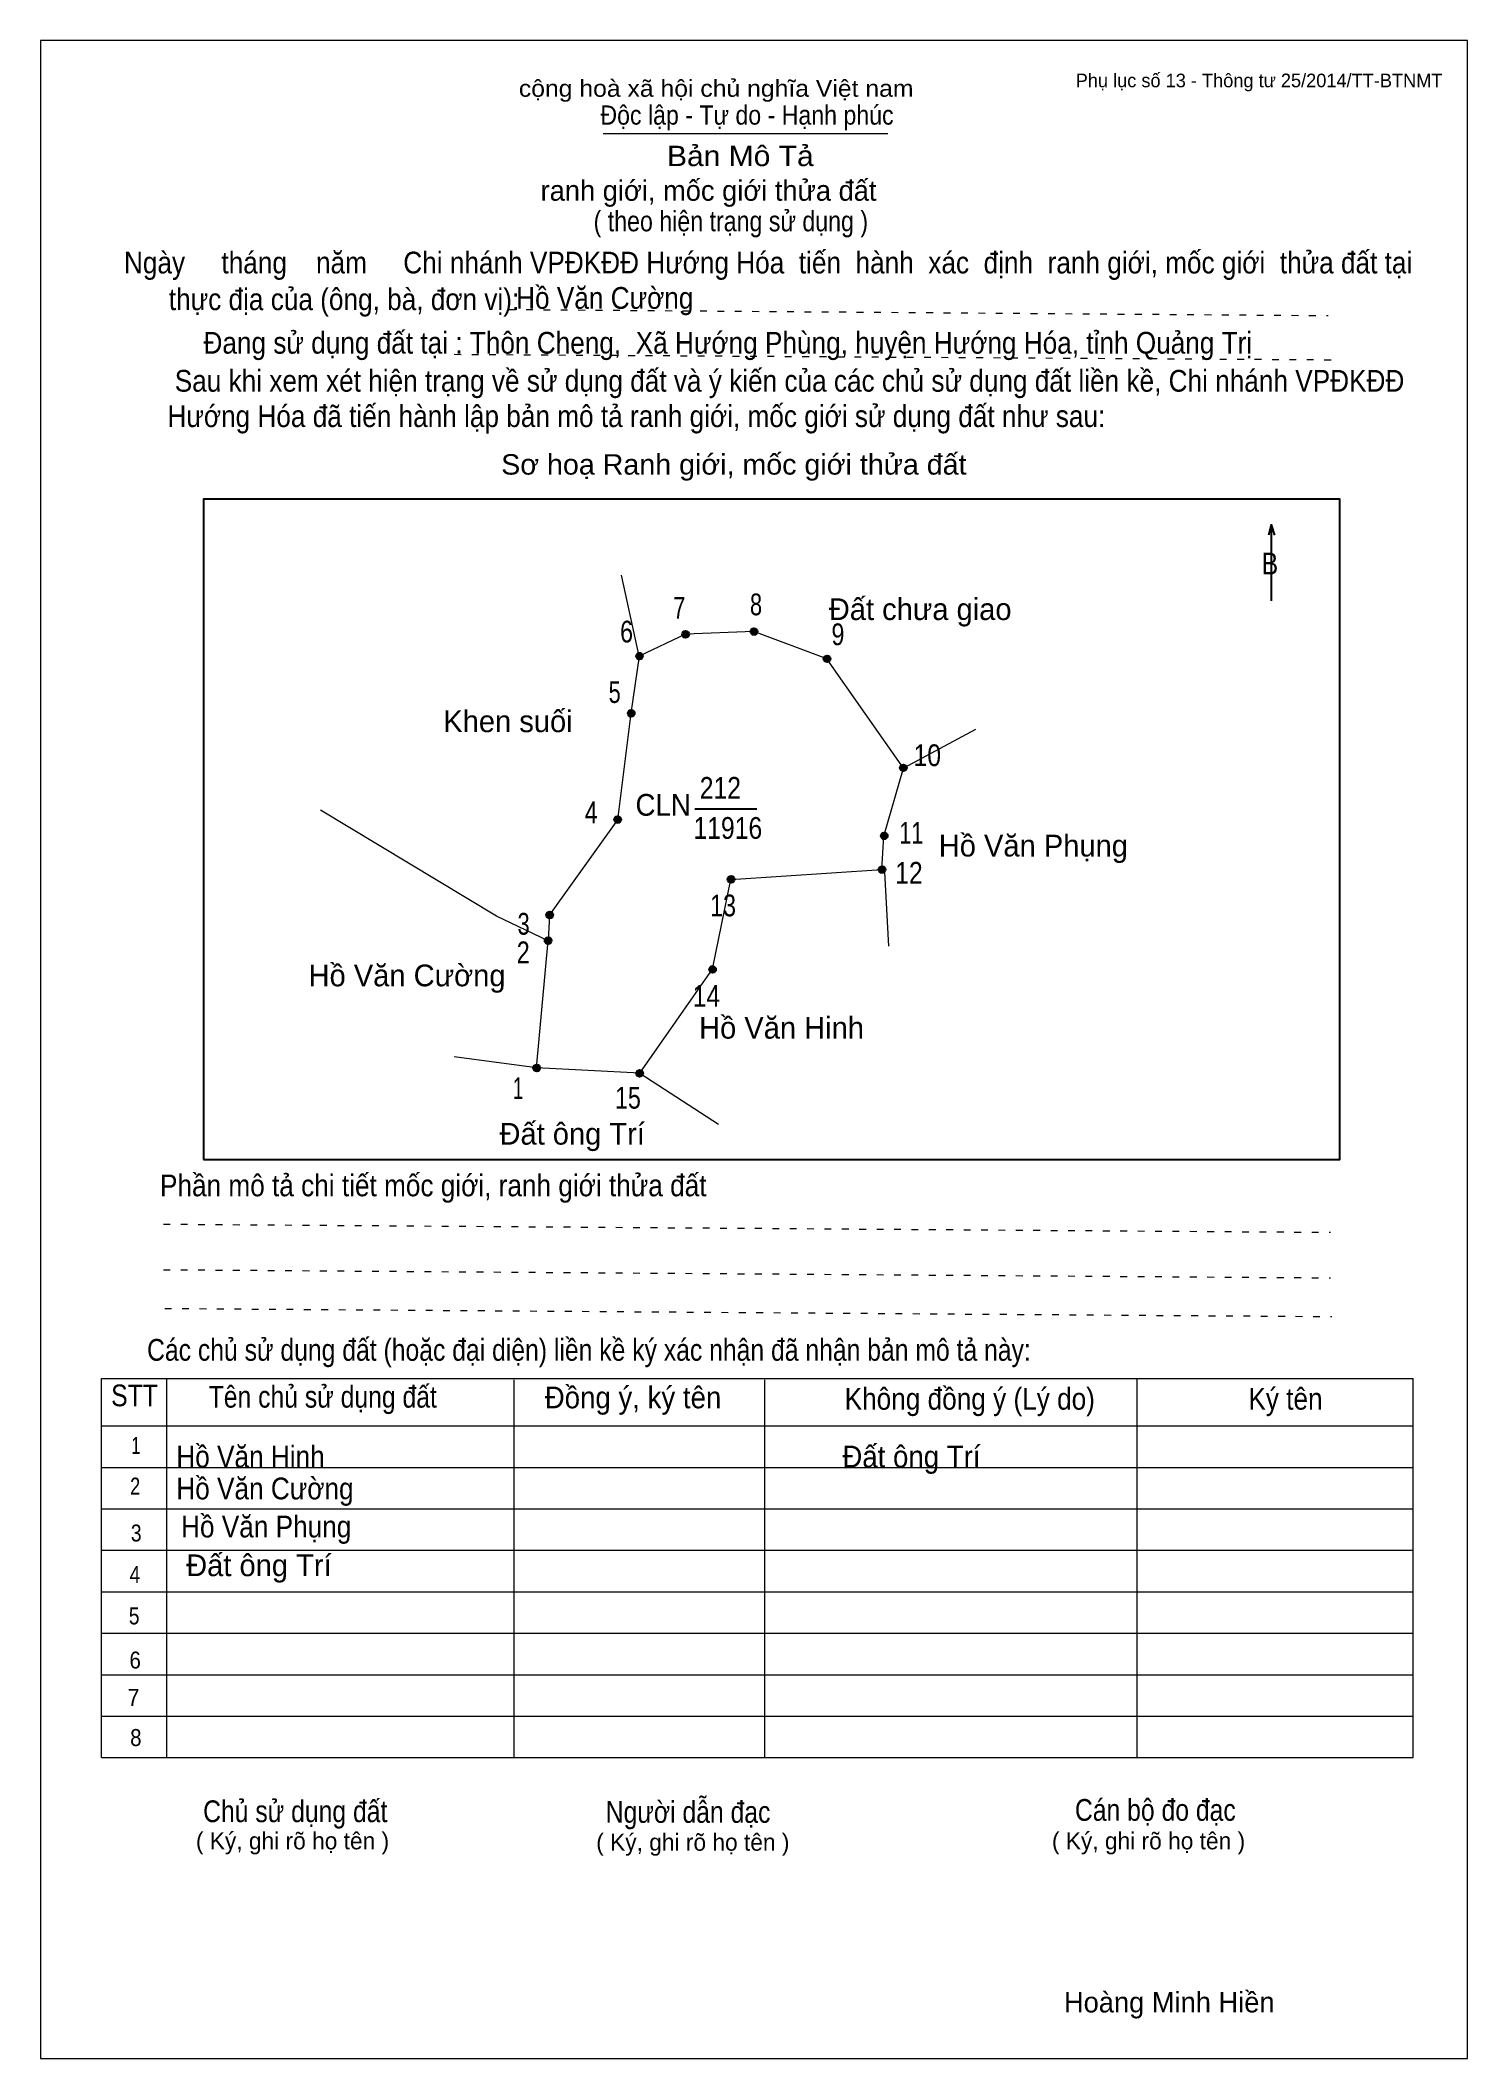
# Model space of a CAD drawing. Header units: centimetres. Extents: x 0 to 21, y 0 to 29.7.
import ezdxf
from ezdxf.enums import TextEntityAlignment as Align

# ---------------------------------------------------------------- set-up
doc = ezdxf.new("R2010")
doc.units = ezdxf.units.CM
doc.header["$LTSCALE"] = 0.13
doc.linetypes.add('DOTTED', pattern=[1.5, 0.3, -1.2])
for name, color, linetype, lineweight in [('1', 7, 'Continuous', 13), ('32', 7, 'Continuous', 25), ('33', 7, 'Continuous', 25), ('6', 7, 'Continuous', 13), ('62', 7, 'Continuous', 13)]:
    doc.layers.add(name, color=color, linetype=linetype, lineweight=lineweight)
doc.layers.add('34', color=7, linetype='Continuous')
doc.layers.add('63', color=7, linetype='Continuous')

msp = doc.modelspace()

# ---------------------------------------------------------------- hatches: boundary and pattern name
at = {"layer": '32'}
for points in [[(9.5444, 20.9585, 1), (9.4444, 20.9585, 1)], [(10.5496, 21.0002, 1), (10.4496, 21.0002, 1)], [(8.8652, 20.6393, 1), (8.7652, 20.6393, 1)], [(11.6246, 20.5992, 1), (11.5246, 20.5992, 1)], [(8.7441, 19.7973, 1), (8.6441, 19.7973, 1)], [(12.7473, 18.9954, 1), (12.6473, 18.9954, 1)], [(8.5436, 18.2336, 1), (8.4436, 18.2336, 1)], [(12.4666, 17.993, 1), (12.3666, 17.993, 1)], [(12.4341, 17.4978, 1), (12.3341, 17.4978, 1)], [(10.2124, 17.3543, 1), (10.1124, 17.3543, 1)], [(7.544, 16.8302, 1), (7.444, 16.8302, 1)], [(7.5207, 16.4517, 1), (7.4207, 16.4517, 1)], [(9.9405, 16.0283, 1), (9.8405, 16.0283, 1)], [(7.3531, 14.5768, 1), (7.2531, 14.5768, 1)], [(8.8676, 14.5002, 1), (8.7676, 14.5002, 1)]]:
    msp.add_hatch(color=256, dxfattribs=at).paths.add_polyline_path(points)

# ---------------------------------------------------------------- linework, layer by layer
at = {"layer": '1'}
for p, q in [((8.81, 20.64), (8.55, 21.83)), ((12.42, 17.46), (12.48, 16.37))]:
    msp.add_line(p, q, dxfattribs=at)
msp.add_lwpolyline([(21, 0), (21, 29.7), (0, 29.7), (0, 0)], close=True, dxfattribs=at)
at = {"layer": '32'}
for centre in [(9.4944, 20.9585), (10.4996, 21.0002), (8.8152, 20.6393), (11.5746, 20.5992), (8.6941, 19.7973), (12.6973, 18.9954), (8.4936, 18.2336), (12.4166, 17.993), (12.3841, 17.4978), (10.1624, 17.3543), (7.494, 16.8302), (7.4707, 16.4517), (9.8905, 16.0283), (7.3031, 14.5768), (8.8176, 14.5002)]:
    msp.add_circle(centre, 0.05, dxfattribs=at)
at = {"layer": '33'}
msp.add_line((9.63, 18.39), (10.54, 18.39), dxfattribs=at)
at = {"layer": '6'}
for p, q in [((13.76, 19.56), (12.7, 18.99)), ((7.3, 14.58), (6.09, 14.74)), ((8.82, 14.5), (9.98, 13.75))]:
    msp.add_line(p, q, dxfattribs=at)
for points in [[(12.7, 18.99), (11.57, 20.6), (10.5, 21), (9.49, 20.96), (8.81, 20.64)], [(8.81, 20.64), (8.69, 19.8), (8.49, 18.23), (7.49, 16.83), (7.47, 16.45)], [(12.38, 17.5), (12.41, 17.99), (12.7, 18.99)], [(7.47, 16.45), (6.71, 16.81), (4.12, 18.37)], [(8.82, 14.5), (9.89, 16.03), (10.16, 17.35), (12.38, 17.5)], [(8.82, 14.5), (7.3, 14.58), (7.47, 16.45)]]:
    msp.add_lwpolyline(points, dxfattribs=at)
at = {"layer": '62'}
for p, q in [((8.28, 28.33), (12.47, 28.33)), ((0.9, 10.01), (20.2, 10.01)), ((0.9, 4.43), (0.9, 10.01)), ((1.86, 4.43), (1.86, 10.01)), ((6.97, 4.43), (6.97, 9.99)), ((10.66, 4.43), (10.66, 9.99)), ((16.14, 4.43), (16.14, 10.01)), ((20.2, 4.43), (20.2, 10.01)), ((0.9, 9.31), (20.2, 9.31)), ((0.9, 8.7), (20.2, 8.7)), ((0.9, 8.09), (20.2, 8.09)), ((0.9, 7.48), (20.2, 7.48)), ((0.9, 6.87), (20.2, 6.87)), ((0.9, 6.26), (20.2, 6.26)), ((0.9, 5.65), (20.2, 5.65)), ((0.9, 5.04), (20.2, 5.04)), ((0.9, 4.43), (20.2, 4.43))]:
    msp.add_line(p, q, dxfattribs=at)
at = {"layer": '62', "linetype": 'DOTTED'}
for p, q in [((6.89, 25.74), (18.95, 25.65)), ((6.09, 25.08), (19.04, 25)), ((1.81, 12.28), (18.98, 12.16)), ((1.81, 11.61), (18.98, 11.49)), ((1.83, 11.04), (19, 10.92))]:
    msp.add_line(p, q, dxfattribs=at)
at = {"layer": '62', "lineweight": 25}
for p, q in [((18.11, 22.58), (18.11, 21.45)), ((18.11, 22.57), (18.07, 22.42)), ((18.11, 22.57), (18.16, 22.42))]:
    msp.add_line(p, q, dxfattribs=at)
msp.add_lwpolyline([(2.4, 13.23), (19.12, 13.23), (19.12, 22.95), (2.4, 22.95)], close=True, dxfattribs=at)

# ---------------------------------------------------------------- texts
at = {"layer": '32'}
for s, width, p in [('7', 0.75, (9.4, 21.19)), ('8', 0.75, (10.53, 21.24)), ('6', 0.8, (8.625, 20.84)), ('9', 0.8, (11.735, 20.8)), ('5', 0.75, (8.45, 19.95)), ('10', 0.85, (13.05, 19.02)), ('4', 0.8, (8.105, 18.18)), ('11', 0.75, (12.815, 17.88)), ('12', 0.85, (12.78, 17.29)), ('13', 0.8, (10.045, 16.81)), ('3', 0.75, (7.11, 16.54)), ('2', 0.8, (7.105, 16.12)), ('14', 0.85, (9.8, 15.48)), ('1', 0.65, (7.03, 14.12)), ('15', 0.8, (8.645, 13.98))]:
    msp.add_text(s, height=0.32, dxfattribs=dict(at, width=width)).set_placement(p, align=Align.CENTER)
at = {"layer": '33'}
for s, p in [('Đất chưa giao', (12.945, 21.17)), ('Khen suối', (6.88, 19.52)), ('Hồ Văn Phụng', (14.61, 17.69)), ('Hồ Văn Cường', (5.395, 15.78)), ('Hồ Văn Hinh', (10.905, 15.01)), ('Đất ông Trí', (7.825, 13.45)), ('Đất ông Trí', (3.215, 7.1))]:
    msp.add_text(s, height=0.32, dxfattribs=at).set_placement(p, align=Align.CENTER)
at = {"layer": '33', "width": 0.85}
for s, p in [('212', (10.005, 18.54)), ('11916', (10.115, 17.95))]:
    msp.add_text(s, height=0.32, dxfattribs=at).set_placement(p, align=Align.CENTER)
at = {"layer": '33', "width": 0.95}
msp.add_text('CLN', height=0.32, dxfattribs=at).set_placement((9.57, 18.29), align=Align.RIGHT)
at = {"layer": '34'}
for s, width, p in [('Hồ Văn Cường', 0.9, (7, 25.75)), ('Hồ Văn Hinh', 0.9, (2, 8.7)), ('Đất ông Trí', 0.95, (11.8, 8.7)), ('Hồ Văn Cường', 0.9, (2, 8.23)), ('Hồ Văn Phụng', 0.9, (2.07, 7.67))]:
    msp.add_text(s, height=0.32, dxfattribs=dict(at, width=width)).set_placement(p)
at = {"layer": '62'}
for s, height, width, p in [('cộng hoà xã hội chủ nghĩa Việt nam', 0.2474, 1.1, (7.04, 28.87)), ('Độc lập - Tự do - Hạnh phúc', 0.2828, 0.9, (8.24, 28.46)), ('Bản Mô Tả', 0.3, 1.1, (9.22, 27.85)), ('( theo hiện trạng sử dụng )', 0.3, 0.85, (8.14, 26.89)), ('Ngày     tháng    năm     Chi nhánh VPĐKĐĐ Hướng Hóa  tiến  hành  xác  định  ranh giới, mốc giới  thửa đất tại ', 0.32, 0.9, (1.23, 26.27)), ('thực địa của (ông, bà, đơn vị): ', 0.32, 0.9, (1.89, 25.73)), ('Đang sử dụng đất tại : Thôn Cheng,  Xã Hướng Phùng, huyện Hướng Hóa, tỉnh Quảng Trị', 0.32, 0.9, (2.4, 25.09)), (' Sau khi xem xét hiện trạng về sử dụng đất và ý kiến của các chủ sử dụng đất liền kề, Chi nhánh VPĐKĐĐ ', 0.32, 0.9, (1.87, 24.53)), ('Hướng Hóa đã tiến hành lập bản mô tả ranh giới, mốc giới sử dụng đất như sau:', 0.32, 0.9, (1.87, 24.01)), ('Sơ hoạ Ranh giới, mốc giới thửa đất', 0.3, 1.05, (6.78, 23.31)), ('B', 0.32, 0.85, (17.97, 21.84)), ('Phần mô tả chi tiết mốc giới, ranh giới thửa đất ', 0.32, 0.9, (1.76, 12.69)), ('Các chủ sử dụng đất (hoặc đại diện) liền kề ký xác nhận đã nhận bản mô tả này:', 0.32, 0.85, (1.57, 10.27))]:
    msp.add_text(s, height=height, dxfattribs=dict(at, width=width)).set_placement(p)
msp.add_text('ranh giới, mốc giới thửa đất', height=0.3, dxfattribs=at).set_placement((7.36, 27.34))
for s, height, width, p in [('STT', 0.32, 0.85, (1.385, 9.6)), ('Tên chủ sử dụng đất', 0.32, 0.85, (4.155, 9.58)), ('Đồng ý, ký tên', 0.32, 0.95, (8.72, 9.57)), ('Không đồng ý (Lý do)', 0.32, 0.9, (13.675, 9.55)), ('Ký tên', 0.32, 0.9, (18.32, 9.55)), ('1', 0.25, 0.7, (1.405, 8.9)), ('2', 0.25, 0.8, (1.395, 8.3)), ('3', 0.25, 0.85, (1.41, 7.61)), ('4', 0.25, 0.85, (1.39, 7)), ('5', 0.25, 0.85, (1.38, 6.39)), ('6', 0.25, 0.9, (1.395, 5.74)), ('7', 0.25, 0.95, (1.37, 5.19)), ('8', 0.25, 0.9, (1.405, 4.6)), ('Người dẫn đạc', 0.32, 0.85, (9.53, 3.47)), ('Chủ sử dụng đất', 0.32, 0.85, (3.75, 3.48)), ('Cán bộ đo đạc', 0.32, 0.85, (16.405, 3.5))]:
    msp.add_text(s, height=height, dxfattribs=dict(at, width=width)).set_placement(p, align=Align.CENTER)
for p in [(3.71, 3.08), (9.6, 3.06), (16.305, 3.08)]:
    msp.add_text('( Ký, ghi rõ họ tên )', height=0.25, dxfattribs=at).set_placement(p, align=Align.CENTER)
at = {"layer": '63'}
msp.add_text('Phụ lục số 13 - Thông tư 25/2014/TT-BTNMT', height=0.2, dxfattribs=at).set_placement((20.63, 29.01), align=Align.RIGHT)
msp.add_text('Hoàng Minh Hiền', height=0.3, dxfattribs=at).set_placement((16.61, 0.68), align=Align.CENTER)

doc.saveas('drawing.dxf')
